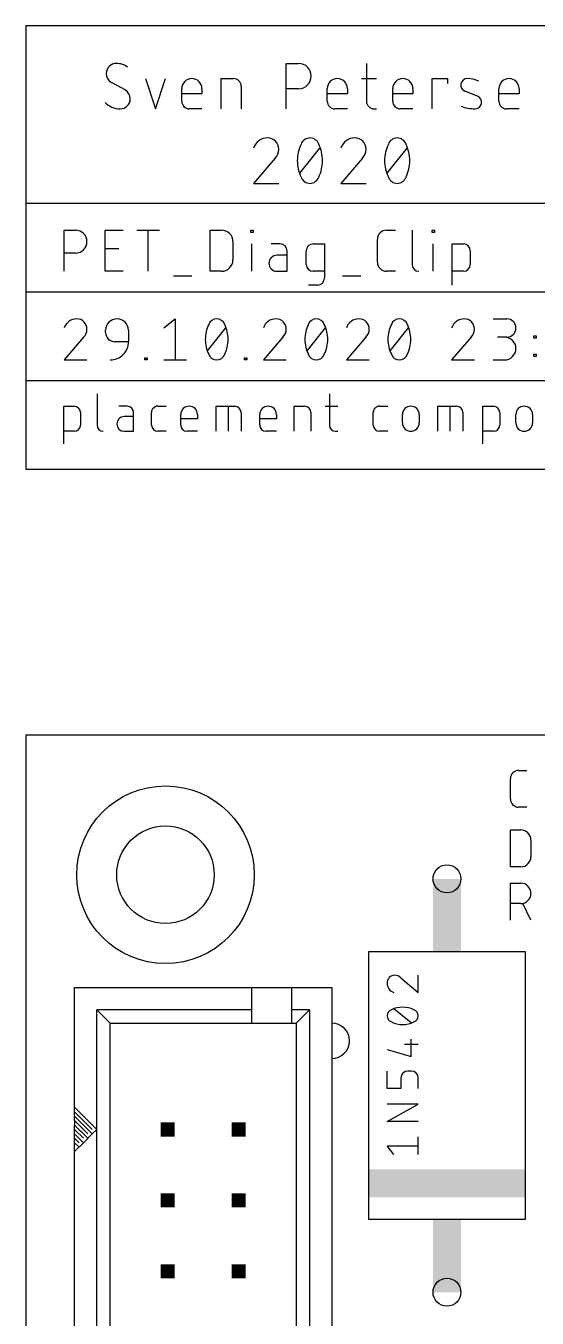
# Model space of a CAD drawing. Extents: x 0 to 55, y 0 to 102.
# Drawn here: x 0 to 18.31, y 56.12 to 102.39 of the extents above; entities that cross this region are included whole.
import ezdxf

# ---------------------------------------------------------------- set-up
doc = ezdxf.new("R2010")
doc.units = 0
for name, color, linetype in [('20', 30, 'CONTINUOUS'), ('21', 253, 'CONTINUOUS'), ('48', 6, 'CONTINUOUS'), ('51', 253, 'CONTINUOUS')]:
    doc.layers.add(name, color=color, linetype=linetype)

# ---------------------------------------------------------------- blocks, each defined once
blk = doc.blocks.new('RECT')
blk.add_solid([(-0.5, -0.5), (0.5, -0.5), (-0.5, 0.5), (0.5, 0.5)])

msp = doc.modelspace()

# ---------------------------------------------------------------- linework, layer by layer
at = {"layer": '20'}
for p, q in [((0, 77), (0, 0)), ((47, 77), (0, 77))]:
    msp.add_line(p, q, dxfattribs=at)
at = {"layer": '21'}
for p, q in [((2.5485, 89.2238), (2.5485, 88.102)), ((10.8694, 89.2238), (10.8694, 88.102)), ((1.3589, 87.4289), (1.3589, 88.7751)), ((1.3589, 88.7751), (1.7328, 88.7751)), ((1.9572, 88.5508), (1.9572, 88.102)), ((3.632, 88.7751), (3.3329, 88.7751)), ((3.8564, 88.4012), (3.5199, 88.4012)), ((3.8564, 87.8777), (3.8564, 88.5508)), ((4.5006, 88.102), (4.5006, 88.5508)), ((4.725, 88.7751), (5.0241, 88.7751)), ((5.5481, 88.102), (5.5481, 88.476)), ((6.1464, 88.476), (6.1464, 88.3264)), ((6.813, 87.8777), (6.813, 88.7751)), ((6.813, 88.7751), (7.4861, 88.7751)), ((7.2617, 87.8777), (7.2617, 88.7751)), ((7.7105, 88.5508), (7.7105, 87.8777)), ((8.3771, 88.102), (8.3771, 88.476)), ((8.9754, 88.476), (8.9754, 88.3264)), ((9.609, 87.8777), (9.609, 88.7751)), ((9.609, 88.7751), (9.983, 88.7751)), ((10.2074, 88.5508), (10.2074, 87.8777)), ((10.7198, 88.7751), (11.1685, 88.7751)), ((12.44, 88.102), (12.44, 88.5508)), ((12.6643, 88.7751), (12.9635, 88.7751)), ((13.4875, 88.1768), (13.4875, 88.476)), ((14.0858, 88.476), (14.0858, 88.1768)), ((14.7524, 87.8777), (14.7524, 88.7751)), ((14.7524, 88.7751), (15.4255, 88.7751)), ((15.2011, 87.8777), (15.2011, 88.7751)), ((15.6498, 88.5508), (15.6498, 87.8777)), ((16.3706, 87.4289), (16.3706, 88.7751)), ((16.3706, 88.7751), (16.7446, 88.7751)), ((16.969, 88.5508), (16.969, 88.102)), ((17.5484, 88.1768), (17.5484, 88.476)), ((18.1467, 88.476), (18.1467, 88.1768)), ((6.1464, 88.3264), (5.5481, 88.3264)), ((8.9754, 88.3264), (8.3771, 88.3264)), ((1.7328, 87.8777), (1.3589, 87.8777)), ((3.5199, 87.8777), (3.8564, 87.8777)), ((5.0241, 87.8777), (4.725, 87.8777)), ((6.1464, 87.8777), (5.7725, 87.8777)), ((8.9754, 87.8777), (8.6014, 87.8777)), ((11.0937, 87.8777), (11.1685, 87.8777)), ((12.9635, 87.8777), (12.6643, 87.8777)), ((16.7446, 87.8777), (16.3706, 87.8777)), ((17.3545, 74.7092), (17.3545, 75.4429)), ((17.6481, 75.7365), (17.9416, 75.7365)), ((17.9416, 74.4156), (17.6481, 74.4156)), ((17.3545, 72.282), (17.3545, 73.6029)), ((17.3545, 73.6029), (17.7214, 73.6029)), ((18.0883, 73.236), (18.0883, 72.6489)), ((17.7214, 72.282), (17.3545, 72.282)), ((17.3545, 70.377), (17.3545, 71.6979)), ((17.3545, 71.6979), (17.7214, 71.6979)), ((17.7214, 70.9641), (17.3545, 70.9641)), ((18.0883, 70.377), (17.7948, 70.9641)), ((12.2813, 59.6525), (12.2813, 69.2525)), ((12.2813, 69.2525), (17.8813, 69.2525)), ((17.8813, 69.2525), (17.8813, 59.6525)), ((13.4317, 68.3077), (14.0526, 67.7799)), ((14.0526, 67.7799), (14.0526, 68.4008)), ((1.7462, 63.6738), (1.7462, 67.96)), ((1.7462, 67.96), (8.0963, 67.96)), ((8.0963, 67.96), (9.525, 67.96)), ((8.0963, 67.1663), (8.0963, 67.96)), ((9.525, 67.96), (10.9538, 67.96)), ((9.525, 67.1663), (9.525, 67.96)), ((10.9538, 67.96), (10.9538, 9.54)), ((8.0963, 67.1663), (2.54, 67.1663)), ((2.54, 62.88), (2.54, 67.1663)), ((2.54, 67.1663), (3.0162, 66.69)), ((8.0963, 66.69), (8.0963, 67.1663)), ((9.525, 66.69), (9.525, 67.1663)), ((10.16, 67.1663), (9.525, 67.1663)), ((10.16, 67.1663), (9.6838, 66.69)), ((10.16, 67.1663), (10.16, 10.3337)), ((13.8042, 66.699), (13.1833, 67.1957)), ((3.0162, 40.8138), (3.0162, 66.69)), ((3.0162, 66.69), (8.0963, 66.69)), ((8.0963, 66.69), (9.525, 66.69)), ((9.525, 66.69), (9.6838, 66.69)), ((9.6838, 66.69), (9.6838, 10.81)), ((12.935, 65.7423), (13.8042, 65.4939)), ((13.5558, 65.9285), (14.0526, 65.9285)), ((13.8042, 65.4939), (13.8042, 66.1148)), ((12.935, 64.3509), (12.935, 64.9718)), ((13.8042, 64.9718), (13.68, 64.9718)), ((13.4317, 64.3509), (12.935, 64.3509)), ((13.4317, 64.7234), (13.4317, 64.3509)), ((14.0526, 64.3509), (14.0526, 64.7234)), ((1.7462, 63.515), (1.7462, 63.6738)), ((2.54, 62.88), (1.7462, 63.6738)), ((1.7462, 63.3563), (1.7462, 63.515)), ((2.3812, 62.88), (1.7462, 63.515)), ((12.935, 63.1698), (14.0526, 63.7907)), ((14.0526, 63.7907), (12.935, 63.7907)), ((1.7462, 63.1975), (1.7462, 63.3563)), ((1.7462, 63.3563), (2.3812, 62.7213)), ((2.2224, 62.7213), (1.7462, 63.1975)), ((1.7462, 63.1975), (1.7462, 63.0388)), ((1.7462, 62.88), (1.7462, 63.0388)), ((1.7462, 63.0388), (2.2225, 62.5625)), ((14.0526, 63.1698), (12.935, 63.1698)), ((1.7462, 62.7213), (1.7462, 62.88)), ((1.7462, 62.88), (2.0637, 62.5625)), ((1.7462, 62.5625), (1.7462, 62.7213)), ((1.7462, 62.7213), (2.0637, 62.4038)), ((1.7462, 62.4038), (1.7462, 62.5625)), ((1.7462, 62.5625), (1.7463, 62.5625)), ((1.7463, 62.5625), (1.905, 62.4038)), ((2.3812, 62.7213), (2.0637, 62.4038)), ((2.2225, 62.7213), (2.2224, 62.7213)), ((2.5399, 62.88), (2.3812, 62.7213)), ((2.54, 62.88), (2.5399, 62.88)), ((2.54, 40.8138), (2.54, 62.88)), ((14.0526, 61.9887), (14.0526, 62.6096)), ((1.7462, 62.0863), (1.7462, 62.4038)), ((2.0637, 62.4038), (1.7462, 62.0863)), ((1.7462, 62.4038), (1.905, 62.245)), ((1.7462, 40.8138), (1.7462, 62.0863)), ((13.1833, 61.9887), (12.935, 62.2991)), ((12.935, 62.2991), (14.0526, 62.2991)), ((17.8813, 59.6525), (12.2813, 59.6525))]:
    msp.add_line(p, q, dxfattribs=at)
for radius in [3.1789, 1.7463]:
    msp.add_circle((5, 72), radius, dxfattribs=at)
for centre, radius, start, end in [((1.7328, 88.5508), 0.2244, 0, 90), ((3.5199, 88.1394), 0.2618, 90, 270), ((3.632, 88.5508), 0.2244, 0, 90), ((4.725, 88.5508), 0.2244, 89.9992, 180), ((5.8473, 88.476), 0.2992, 0, 180), ((7.4861, 88.5508), 0.2244, 0, 90), ((8.6762, 88.476), 0.2992, 0, 180), ((9.983, 88.5508), 0.2244, 0, 90), ((12.6643, 88.5508), 0.2244, 89.9992, 180), ((13.7866, 88.476), 0.2992, 0, 180), ((15.4255, 88.5508), 0.2244, 0, 90), ((16.7446, 88.5508), 0.2244, 0, 90), ((17.8475, 88.476), 0.2992, 0, 180), ((1.7328, 88.102), 0.2244, 270.0008, 0), ((2.7729, 88.102), 0.2244, 180, 270), ((4.725, 88.102), 0.2244, 180, 270), ((5.7725, 88.102), 0.2244, 180, 270), ((8.6014, 88.102), 0.2244, 180, 270), ((11.0937, 88.102), 0.2244, 180, 270), ((12.6643, 88.102), 0.2244, 180, 270), ((13.7866, 88.1768), 0.2992, 180, 0), ((16.7446, 88.102), 0.2244, 270.0008, 0), ((17.8475, 88.1768), 0.2992, 180, 0), ((17.6481, 75.4429), 0.2935, 90.0006, 180), ((17.6481, 74.7092), 0.2935, 180, 270), ((17.7214, 73.236), 0.3669, 0, 90), ((17.7214, 72.6489), 0.3669, 270, 0), ((17.7214, 71.331), 0.3669, 270, 90), ((13.2144, 68.1214), 0.2794, 90, 180), ((13.2939, 68.1214), 0.3589, 180.0001, 252.0551), ((13.2144, 68.1007), 0.3001, 43.6028, 89.9998), ((13.1647, 66.9473), 0.2297, 108.9225, 180), ((13.4938, 66.3368), 0.921, 90, 115.9897), ((13.4938, 66.3368), 0.921, 64.0104, 90.0001), ((13.8228, 66.9473), 0.2297, 359.9998, 71.0759), ((10.9538, 66.055), 0.635, 270, 90), ((13.1647, 66.9473), 0.2297, 179.9998, 251.0761), ((13.4938, 67.5579), 0.921, 244.0111, 270), ((13.4938, 67.5579), 0.921, 269.9999, 295.9887), ((13.8228, 66.9473), 0.2297, 288.9251, 360), ((13.68, 64.7234), 0.2484, 90, 180), ((13.8042, 64.7234), 0.2484, 0, 89.9986)]:
    msp.add_arc(centre, radius, start, end, dxfattribs=at)
at = {"layer": '48'}
for p, q in [((22.86, 102.3938), (0, 102.3938)), ((0, 102.3938), (0, 96.0438)), ((9.3179, 99.422), (9.3179, 101.0476)), ((9.3179, 101.0476), (9.7695, 101.0476)), ((12.1996, 101.0476), (12.1996, 99.6929)), ((4.281, 100.5057), (4.6422, 99.422)), ((4.6422, 99.422), (5.0035, 100.5057)), ((6.9904, 99.422), (6.9904, 100.5057)), ((6.9904, 100.5057), (7.4419, 100.5057)), ((12.019, 100.5057), (12.5608, 100.5057)), ((14.554, 99.422), (14.554, 100.5057)), ((14.554, 100.5057), (15.0958, 100.5057)), ((15.0958, 100.5057), (15.0958, 100.3251)), ((3.5584, 100.0993), (3.0617, 100.3702)), ((5.5836, 99.6929), (5.5836, 100.1444)), ((6.3061, 99.9638), (5.5836, 99.9638)), ((6.3061, 100.1444), (6.3061, 99.9638)), ((7.7129, 100.2348), (7.7129, 99.422)), ((9.7695, 100.1444), (9.3179, 100.1444)), ((10.794, 99.6929), (10.794, 100.1444)), ((11.5165, 99.9638), (10.794, 99.9638)), ((11.5165, 100.1444), (11.5165, 99.9638)), ((13.1387, 99.6929), (13.1387, 100.1444)), ((13.8611, 99.9638), (13.1387, 99.9638)), ((13.8611, 100.1444), (13.8611, 99.9638)), ((16.1746, 99.8735), (15.723, 100.0541)), ((16.9423, 99.6929), (16.9423, 100.1444)), ((17.6647, 99.9638), (16.9423, 99.9638)), ((17.6647, 100.1444), (17.6647, 99.9638)), ((6.3061, 99.422), (5.8545, 99.422)), ((11.5165, 99.422), (11.0649, 99.422)), ((12.4705, 99.422), (12.5608, 99.422)), ((13.8611, 99.422), (13.4096, 99.422)), ((17.6647, 99.422), (17.2132, 99.422)), ((8.9252, 97.6581), (8.1575, 96.755)), ((9.8109, 97.1162), (10.5334, 98.0193)), ((12.0514, 97.6581), (11.2838, 96.755)), ((12.9372, 97.1162), (13.6597, 98.0193)), ((8.1575, 96.755), (9.0606, 96.755)), ((11.2838, 96.755), (12.1869, 96.755)), ((0, 96.0438), (0, 92.8688)), ((0, 96.0438), (22.86, 96.0438)), ((1.3716, 93.6054), (1.3716, 95.0786)), ((1.3716, 95.0786), (1.7808, 95.0786)), ((2.8357, 93.6054), (2.8357, 95.0786)), ((2.8357, 95.0786), (3.4905, 95.0786)), ((3.9718, 95.0786), (4.7902, 95.0786)), ((4.381, 93.6054), (4.381, 95.0786)), ((6.5981, 93.6054), (6.5981, 95.0786)), ((6.5981, 95.0786), (7.0073, 95.0786)), ((8.0565, 94.9967), (8.0565, 95.0786)), ((8.0565, 95.0786), (8.1384, 95.0786)), ((8.1384, 94.9967), (8.0565, 94.9967)), ((8.1384, 95.0786), (8.1384, 94.9967)), ((12.9164, 95.0786), (13.2437, 95.0786)), ((13.8297, 95.0786), (13.8297, 93.8509)), ((14.5479, 94.9967), (14.5479, 95.0786)), ((14.5479, 95.0786), (14.6298, 95.0786)), ((14.6298, 94.9967), (14.5479, 94.9967)), ((14.6298, 95.0786), (14.6298, 94.9967)), ((2.8357, 94.4238), (3.3268, 94.4238)), ((7.4165, 94.6693), (7.4165, 94.0146)), ((8.0975, 93.6054), (8.0975, 94.5875)), ((9.1117, 94.5875), (8.7844, 94.5875)), ((10.286, 94.5875), (10.6952, 94.5875)), ((10.6952, 94.5875), (10.6952, 93.3598)), ((12.589, 93.9327), (12.589, 94.7512)), ((14.5889, 93.6054), (14.5889, 94.5875)), ((15.2616, 93.1143), (15.2616, 94.5875)), ((15.2616, 94.5875), (15.6708, 94.5875)), ((1.7808, 94.2601), (1.3716, 94.2601)), ((9.3573, 94.1783), (8.989, 94.1783)), ((9.3573, 93.6054), (9.3573, 94.342)), ((10.0404, 93.8509), (10.0404, 94.342)), ((15.9164, 94.342), (15.9164, 93.8509)), ((3.4905, 93.6054), (2.8357, 93.6054)), ((7.0073, 93.6054), (6.5981, 93.6054)), ((8.989, 93.6054), (9.3573, 93.6054)), ((10.6952, 93.6054), (10.286, 93.6054)), ((13.2437, 93.6054), (12.9164, 93.6054)), ((15.6708, 93.6054), (15.2616, 93.6054)), ((5.2925, 93.4417), (5.9472, 93.4417)), ((10.4497, 93.1143), (10.1223, 93.1143)), ((11.3379, 93.4417), (11.9926, 93.4417)), ((0, 92.8688), (0, 89.6938)), ((0, 92.8688), (36.83, 92.8688)), ((4.9394, 91.5762), (5.3486, 91.9036)), ((5.3486, 91.9036), (5.3486, 90.4304)), ((16.7329, 91.9036), (17.2239, 91.9036)), ((2.0673, 91.2488), (1.3716, 90.4304)), ((2.8582, 91.4125), (2.8582, 91.4943)), ((3.6766, 91.4943), (3.6766, 91.0851)), ((6.5078, 90.7577), (7.1626, 91.5762)), ((9.2028, 91.2488), (8.5072, 90.4304)), ((10.0756, 90.7577), (10.7303, 91.5762)), ((12.176, 91.2488), (11.4803, 90.4304)), ((13.0487, 90.7577), (13.7035, 91.5762)), ((15.942, 91.2488), (15.2463, 90.4304)), ((17.2239, 91.2488), (16.8966, 91.2488)), ((18.1913, 91.2079), (18.1913, 91.2897)), ((18.1913, 91.2897), (18.2732, 91.2897)), ((18.2732, 91.2079), (18.1913, 91.2079)), ((18.2732, 91.2897), (18.2732, 91.2079)), ((3.6766, 91.0851), (3.1856, 91.0851)), ((1.3716, 90.4304), (2.19, 90.4304)), ((4.2671, 90.4304), (4.2671, 90.5122)), ((4.2671, 90.5122), (4.3489, 90.5122)), ((4.3489, 90.4304), (4.2671, 90.4304)), ((4.3489, 90.5122), (4.3489, 90.4304)), ((4.9394, 90.4304), (5.7578, 90.4304)), ((7.8349, 90.4304), (7.8349, 90.5122)), ((7.8349, 90.5122), (7.9167, 90.5122)), ((7.9167, 90.4304), (7.8349, 90.4304)), ((7.9167, 90.5122), (7.9167, 90.4304)), ((8.5072, 90.4304), (9.3256, 90.4304)), ((11.4803, 90.4304), (12.2987, 90.4304)), ((15.2463, 90.4304), (16.0647, 90.4304)), ((16.7329, 90.4304), (17.1421, 90.4304)), ((18.1913, 90.5531), (18.1913, 90.635)), ((18.1913, 90.635), (18.2732, 90.635)), ((18.2732, 90.5531), (18.1913, 90.5531)), ((18.2732, 90.635), (18.2732, 90.5531)), ((0, 89.6938), (0, 86.5187)), ((0, 89.6938), (36.83, 89.6938)), ((0, 86.5187), (54.61, 86.5187))]:
    msp.add_line(p, q, dxfattribs=at)
for centre, radius, start, end in [((3.2424, 100.6863), 0.3612, 89.9995, 180), ((3.2423, 100.3702), 0.6773, 53.1301, 89.9995), ((9.7695, 100.596), 0.4516, 270, 90), ((3.248, 100.6863), 0.3669, 179.9998, 239.49), ((5.9448, 100.1444), 0.3612, 0, 180), ((7.4419, 100.2347), 0.2709, 0.0007, 90), ((11.1552, 100.1444), 0.3612, 0, 180), ((13.4999, 100.1444), 0.3612, 0, 180), ((15.81, 100.2715), 0.2342, 89.1818, 248.1988), ((15.7987, 99.4802), 1.0256, 65.7611, 89.1818), ((17.3035, 100.1444), 0.3612, 0, 180), ((3.3722, 99.7832), 0.3669, 0, 59.4898), ((3.3778, 100.1851), 0.7631, 224.7608, 269.9999), ((3.3778, 99.7832), 0.3612, 270, 0), ((5.8545, 99.6929), 0.2709, 180, 270), ((11.0649, 99.6929), 0.2709, 180, 270), ((12.4705, 99.6929), 0.2709, 180, 270), ((13.4096, 99.6929), 0.2709, 180, 270), ((16.1061, 100.9534), 1.5316, 250.2089, 269.1818), ((16.0876, 99.6561), 0.2342, 269.1818, 68.1988), ((17.2132, 99.6929), 0.2709, 180, 270), ((8.6542, 97.8584), 0.5221, 90.0001, 162.0549), ((8.6542, 97.9742), 0.4064, 0, 90), ((11.0602, 97.5678), 1.3396, 154.0109, 180.0001), ((10.1722, 98.0464), 0.3342, 90.0001, 161.0756), ((10.1722, 98.0464), 0.3342, 18.9248, 90), ((9.2841, 97.5678), 1.3396, 360, 25.9891), ((11.7805, 97.8584), 0.5221, 90.0001, 162.0549), ((11.7805, 97.9742), 0.4064, 0, 90), ((14.1865, 97.5678), 1.3396, 154.0109, 180.0001), ((13.2984, 98.0464), 0.3342, 90.0001, 161.0756), ((13.2984, 98.0464), 0.3342, 18.9248, 90), ((12.4104, 97.5678), 1.3396, 360, 25.9891), ((8.6241, 97.9742), 0.4365, 313.6036, 359.9997), ((11.7504, 97.9742), 0.4365, 313.6036, 359.9997), ((11.0603, 97.5678), 1.3396, 180, 205.9889), ((9.2841, 97.5678), 1.3396, 334.0111, 360), ((14.1865, 97.5678), 1.3396, 180, 205.9889), ((12.4104, 97.5678), 1.3396, 334.0111, 360), ((10.1722, 97.0891), 0.3342, 198.925, 270), ((10.1722, 97.0891), 0.3342, 269.9999, 341.0745), ((13.2984, 97.0891), 0.3342, 198.925, 270), ((13.2984, 97.0891), 0.3342, 269.9999, 341.0745), ((1.7808, 94.6693), 0.4092, 270, 90), ((7.0073, 94.6693), 0.4092, 359.9996, 90), ((12.9164, 94.7512), 0.3274, 90.0005, 180), ((9.1117, 94.342), 0.2455, 0, 90), ((10.286, 94.342), 0.2455, 90, 180), ((15.6708, 94.342), 0.2455, 0, 90), ((7.0073, 94.0146), 0.4092, 270.0004, 360), ((8.989, 93.8918), 0.2865, 90, 270), ((12.9164, 93.9327), 0.3274, 180, 270), ((10.286, 93.8509), 0.2455, 180, 270), ((14.0753, 93.8509), 0.2455, 180, 270), ((15.6708, 93.8509), 0.2455, 270, 0), ((10.4497, 93.3598), 0.2455, 270.0015, 0), ((1.8217, 91.4304), 0.4732, 90, 162.0549), ((1.8217, 91.5353), 0.3683, 0, 90), ((3.2674, 91.4943), 0.4092, 0, 180), ((7.64, 91.1669), 1.214, 154.0109, 180), ((6.8352, 91.6007), 0.3028, 90, 161.0756), ((6.8352, 91.6007), 0.3028, 18.9237, 90.0001), ((6.0304, 91.1669), 1.214, 360, 25.9897), ((8.9573, 91.4304), 0.4732, 90, 162.0549), ((8.9573, 91.5353), 0.3683, 0, 90), ((11.2078, 91.1669), 1.214, 154.0109, 180), ((10.4029, 91.6007), 0.3028, 90, 161.0756), ((10.4029, 91.6007), 0.3028, 18.9237, 90.0001), ((9.5982, 91.1669), 1.214, 360, 25.9897), ((11.9304, 91.4304), 0.4732, 90, 162.0549), ((11.9304, 91.5353), 0.3683, 0, 90), ((14.1809, 91.1669), 1.214, 154.0109, 180), ((13.3761, 91.6007), 0.3028, 90, 161.0756), ((13.3761, 91.6007), 0.3028, 18.9237, 90.0001), ((12.5713, 91.1669), 1.214, 360, 25.9897), ((15.6964, 91.4304), 0.4732, 90, 162.0549), ((15.6964, 91.5353), 0.3683, 0, 90), ((17.2239, 91.5762), 0.3274, 270, 90), ((1.7945, 91.5353), 0.3956, 313.6022, 0), ((3.1856, 91.4125), 0.3274, 179.9995, 270), ((7.64, 91.1669), 1.214, 180, 205.9889), ((6.0304, 91.1669), 1.214, 334.0105, 359.9999), ((8.93, 91.5353), 0.3956, 313.6022, 0), ((11.2078, 91.1669), 1.214, 180, 205.9889), ((9.5981, 91.1669), 1.214, 334.0105, 359.9999), ((11.9032, 91.5353), 0.3956, 313.6022, 0), ((14.1809, 91.1669), 1.214, 180, 205.9889), ((12.5713, 91.1669), 1.214, 334.0105, 359.9999), ((15.6692, 91.5353), 0.3956, 313.6022, 0), ((17.1421, 90.8396), 0.4092, 270, 90), ((3.0219, 91.0851), 0.6548, 269.9997, 360), ((6.8352, 90.7332), 0.3028, 198.9251, 270.0001), ((6.8352, 90.7332), 0.3028, 270, 341.0759), ((10.4029, 90.7332), 0.3028, 198.9251, 270.0001), ((10.4029, 90.7332), 0.3028, 270, 341.0759), ((13.3761, 90.7332), 0.3028, 198.9251, 270.0001), ((13.3761, 90.7332), 0.3028, 270, 341.0759)]:
    msp.add_arc(centre, radius, start, end, dxfattribs=at)
at = {"layer": '51'}
for centre in [(15.0813, 71.8525), (15.0813, 57.0525)]:
    msp.add_circle(centre, 0.5, dxfattribs=at)

# ---------------------------------------------------------------- block references
at = {"layer": '21', "xscale": 1.6, "rotation": 270}
for p in [(15.0813, 70.0525), (15.0813, 58.8525)]:
    msp.add_blockref('RECT', p, dxfattribs=at)
at = {"layer": '21', "xscale": 0.508, "yscale": 0.508, "rotation": 270}
for p in [(5.08, 62.88), (7.62, 62.88), (5.08, 60.34), (7.62, 60.34), (5.08, 57.8), (7.62, 57.8)]:
    msp.add_blockref('RECT', p, dxfattribs=at)
at = {"layer": '21', "yscale": 5.6, "rotation": 270}
msp.add_blockref('RECT', (15.0813, 60.9525), dxfattribs=at)
at = {"layer": '51', "rotation": 270}
for p in [(15.0813, 71.3525), (15.0813, 57.5525)]:
    msp.add_blockref('RECT', p, dxfattribs=at)

doc.saveas('drawing.dxf')
